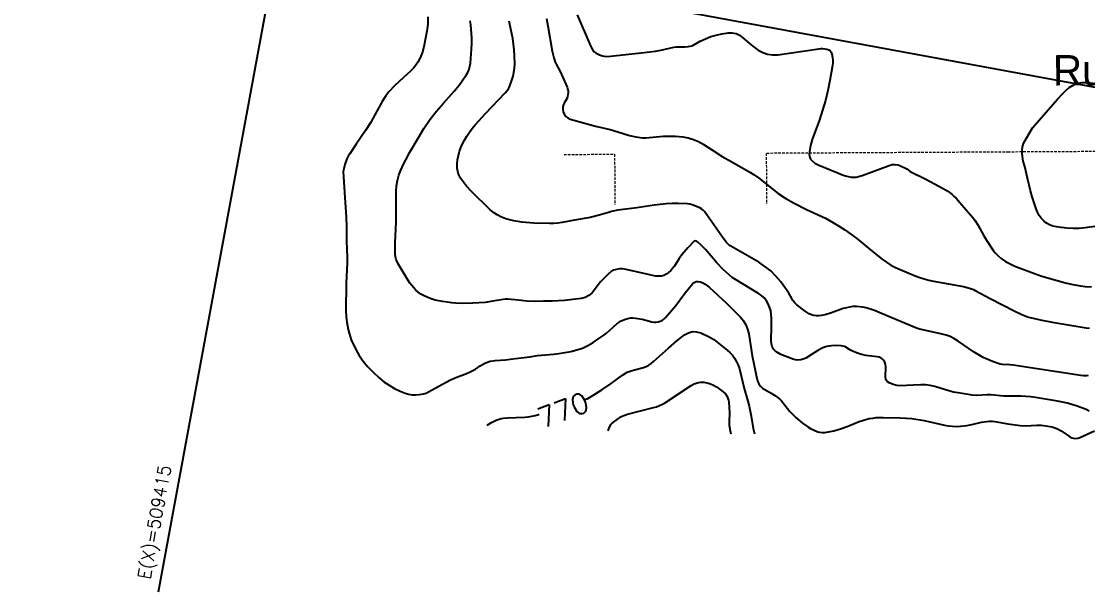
# Model space of a CAD drawing. Header units: centimetres. Extents: x 0 to 1302389, y -144212 to 85618.
# Drawn here: x 355828 to 366340, y -93857 to -88236 of the extents above; entities that cross this region are included whole.
import ezdxf

# ---------------------------------------------------------------- set-up
doc = ezdxf.new("R2010")
doc.units = ezdxf.units.CM
doc.header["$LTSCALE"] = 4
doc.linetypes.add('Contínua', pattern=[0])
doc.linetypes.add('DASHED', pattern=[19.049999999999997, 12.7, -6.35])
for name, color, linetype in [('CANEVA', 252, 'Continuous'), ('CURVAS-INTERMEDIARIAS', 39, 'Continuous'), ('CURVAS-MESTRA', 34, 'Continuous')]:
    doc.layers.add(name, color=color, linetype=linetype)
doc.layers.add('K-ALINHAMENTO', color=10, linetype='Continuous', lineweight=9)
doc.layers.add('textos', color=2, linetype='Continuous', lineweight=9)
doc.styles.add('EC_NOMES', font='GOTHIC.TTF')
doc.styles.add('L50', font='ROMANS.SHX', dxfattribs={"height": 1.25})
doc.styles.add('Padrão', font='simplex.shx')

msp = doc.modelspace()

# ---------------------------------------------------------------- linework, layer by layer
at = {"layer": 'CURVAS-INTERMEDIARIAS'}
for points, elevation in [([(359834.2678629838, -88191.80247318724), (359835.085353276, -88263.4861089174), (359826.6396292864, -88334.67505791417), (359800.3417067635, -88472.9440287727), (359782.921590009, -88538.83698275202), (359757.0657799394, -88601.89488676697), (359736.5564414305, -88639.13325876783), (359716.3378896811, -88669.58423039445), (359692.8065641605, -88697.55850889237), (359667.0771267833, -88723.88020206071), (359553.5710069848, -88827.89038242618), (359507.5313723503, -88872.75779575313), (359452.4989079547, -88930.15322857519), (359421.3101230547, -88970.01028712216), (359385.7335712187, -89027.5329983824), (359314.4790999691, -89158.49187806831), (359269.6314992724, -89236.57893200201), (359220.3868733064, -89311.96876540413), (359128.3150013457, -89445.78196136537), (359066.3061070832, -89540.67541812034), (359051.5171392199, -89566.03809552075), (359038.288853208, -89592.11469449074), (359018.1000404638, -89647.09779638337), (359006.033015372, -89691.1960258781), (359002.2647582268, -89717.19556390532), (359002.6541483541, -89770.07069866802), (359018.602419434, -89972.13812748942), (359030.2228902359, -90167.45699684246), (359033.0657276249, -90261.53800610622), (359034.5497937288, -90402.7591943972), (359040.9140393975, -90561.40174297485), (359040.5923267739, -90616.42590862577), (359030.7742583703, -90817.41337960912), (359027.763090676, -91089.15357980912), (359031.5965678236, -91146.64787030435), (359037.4065947791, -91200.84849698914), (359050.2220417877, -91272.76165874995), (359058.4136251871, -91308.19637446795), (359068.4512728262, -91343.01936428747), (359081.262917148, -91376.9256703793), (359124.9044497521, -91469.4408503063), (359158.6292266797, -91529.4965477743), (359196.4684649103, -91586.48115171574), (359240.4732147431, -91638.83770391945), (359288.5906157291, -91688.13296322562), (359354.8767350296, -91748.75001150655), (359402.8151898057, -91788.0394054827), (359453.1103508502, -91823.56819555908), (359506.9485618006, -91853.46769065995), (359563.1532796435, -91879.60839209895), (359613.1750822499, -91899.6612631148), (359646.5177614588, -91909.98501475464), (359680.279747883, -91916.66667543806), (359714.6844910368, -91917.89281517424), (359749.4987407404, -91915.4750538998), (359791.8078730882, -91907.37749444309), (359817.8708951427, -91899.55293133506), (359842.7934993529, -91888.62926944709), (359938.7826589803, -91833.7511790352), (360059.1677998013, -91771.0750830922), (360127.601653803, -91741.31998145778), (360210.4107548235, -91710.88553158351), (360254.0434136635, -91691.67111672819), (360304.9375755332, -91664.47370009549), (360350.0100238687, -91632.08623353869), (360373.517223223, -91617.5768797205), (360405.3356553298, -91602.89990606965), (360451.2195150441, -91587.08096266497), (360499.1164382104, -91579.18438080983), (360599.5411032054, -91570.80384175881), (360698.851209657, -91560.28166742378), (360840.3841820759, -91541.9095098848), (360917.6105355076, -91529.6294520619), (361075.4290537861, -91517.62998985534), (361127.7661870907, -91511.64807665988), (361245.7280096544, -91490.73656989651), (361303.1743567345, -91475.30996218999), (361358.9702644274, -91455.86912355671), (361412.2905130764, -91430.40693835553), (361463.9603223447, -91400.93052223267), (361521.8405347104, -91363.51007411227), (361571.5717293405, -91328.50676573563), (361595.2546419789, -91309.47926211671), (361698.934954663, -91218.77567077416), (361717.1857233846, -91204.79544853559), (361736.2766842399, -91192.24741371875), (361756.6132323675, -91181.84494463552), (361782.816411307, -91171.06658565745), (361807.3489292389, -91164.17554075608), (361832.1413583517, -91159.66354453261), (361857.3267443809, -91158.73082725069), (361882.7738517266, -91160.1673580131), (361948.8970561104, -91171.73144619438), (362019.8945697472, -91192.90174527687), (362041.1764800248, -91198.34255145074), (362062.6028657146, -91201.51953757962), (362084.2660959169, -91201.27410692029), (362106.0836021969, -91198.76666627021), (362126.8198565075, -91192.40079651738), (362146.0885996885, -91183.55445805035), (362163.1676869206, -91170.97942625565), (362178.7792629891, -91155.92392593174), (362279.7356413456, -91035.35621299094), (362317.0301252909, -90986.42093681433), (362370.9712521377, -90911.50326685567), (362443.323345653, -90823.65859502033), (362461.0340185611, -90809.63942888967), (362480.0381442698, -90800.74421658774), (362500.9989603082, -90799.52784952606), (362523.2434284743, -90803.43362623753), (362546.0749788915, -90813.8734086013), (362567.9153194014, -90825.89360337864), (362607.654382255, -90856.23966205877), (362782.3374663665, -91017.531378757), (362885.1513209149, -91117.9248541139), (362918.28552394, -91152.53403898154), (362947.0247188793, -91189.48345819977), (362970.7776862893, -91228.8463449076), (362987.0779990883, -91271.84956445752), (362998.3938944913, -91317.25645095774), (363033.8971970979, -91534.1145028435), (363048.5271086148, -91612.28161489754), (363065.1353026308, -91690.05398567737), (363080.4076862208, -91756.78588938352), (363089.2604123089, -91788.80560992449), (363097.8211097386, -91808.85266405216), (363103.69513663, -91817.98474599869), (363114.9053959482, -91831.86248703802), (363135.8469476111, -91851.32804427046), (363221.3392047499, -91899.65143500775), (363263.7541026199, -91927.19784444748), (363304.6710791514, -91959.34251554165), (363322.5667501517, -91978.12388960179), (363405.1858682537, -92080.25021823889), (363465.5170734336, -92144.13558845653), (363527.398280194, -92196.88512269655), (363580.2203272388, -92233.16439912573), (363608.3021540047, -92248.48598943005), (363680.3757997514, -92281.11500267984), (363696.7334928012, -92286.54833578592), (363722.491117777, -92289.1570652347), (363748.4356272028, -92287.07741360823), (363838.4123889247, -92270.51390391466), (363905.1362503199, -92252.04751807236), (363970.7143151309, -92229.85267154977), (364087.5050499574, -92181.64421776403), (364120.0290511462, -92170.00629784228), (364153.2087906596, -92160.41513565282), (364186.8250856501, -92152.19174554787), (364220.9022955925, -92146.19196425876), (364255.1178007035, -92141.74810685252), (364289.5576346939, -92139.65645627794), (364324.1455645351, -92139.12253955065), (364492.9641325755, -92143.18155267072), (364550.172006526, -92146.16668793879), (364607.1252965203, -92151.90205519332), (364729.4680354326, -92171.80243174254), (364927.6406533174, -92215.13384995773), (364966.8340598185, -92222.14976680017), (365006.2078343295, -92226.81727803397), (365045.8329345402, -92227.9839672599), (365085.6384027515, -92226.8022509701), (365148.1255924548, -92220.08019465336), (365197.3467665216, -92211.04984093146), (365293.9551264413, -92187.66399488098), (365346.7310131746, -92180.0199023927), (365373.2873518884, -92178.46878750552), (365399.7663715924, -92178.43377312255), (365426.1597197449, -92180.67343974655), (365553.6857595239, -92201.97709276108), (365674.5623578221, -92219.22495926815), (365727.4009535352, -92221.39296894643), (365838.1313475874, -92215.27058637771), (365884.6736872472, -92216.51893883699), (365991.2528747835, -92234.02472576461), (366006.8879834617, -92238.04759319482), (366037.1891781508, -92249.30956937367), (366079.8792955947, -92272.45755723881), (366159.6787737804, -92328.83071821893), (366185.6068631376, -92341.93022531774), (366214.2673155803, -92346.6561528708), (366243.6533258891, -92343.72229338886), (366257.8070368049, -92339.68789159495), (366408.4598839992, -92271.16988511826)], 76841.01053474579), ([(366354.5830076123, -92078.77934196085), (366323.8127522777, -92063.41728213598), (366235.9642289071, -92030.54020181857), (366140.7674704514, -92000.29910781444), (366043.0743919762, -91979.45828212803), (365826.9197083903, -91944.20748471218), (365779.4620812428, -91937.7631346591), (365731.8865619513, -91932.99968594505), (365684.1274939582, -91930.76648498105), (365512.5429715632, -91930.81815791235), (365384.9649808598, -91916.32574732031), (365349.6408129924, -91916.51084896276), (365247.1903362005, -91923.78750946914), (365203.1558242338, -91922.13073637118), (365063.4623204719, -91899.0460037271), (365016.6449935081, -91889.62874772729), (364970.2870814786, -91878.49231870408), (364834.1330843967, -91835.36570326262), (364788.2346908278, -91825.03372887871), (364741.4485243952, -91820.11202171881), (364694.0666391079, -91818.7998228973), (364481.8383443812, -91827.20596662577), (364461.350157321, -91825.47926928569), (364421.5881838698, -91814.24354057026), (364381.8331146301, -91797.6476857214), (364367.4095104889, -91788.16285837881), (364356.1796240973, -91776.53145661205), (364349.7446845166, -91761.71140528971), (364346.5034626873, -91744.74477945076), (364349.4043210189, -91641.29572246154), (364348.169025153, -91623.29082280927), (364344.4460718019, -91606.13387306925), (364336.9943474291, -91590.23414739466), (364327.0567757131, -91575.17257100379), (364313.9479062231, -91562.84953847021), (364299.5683661861, -91552.90664083662), (364283.2908108328, -91546.54555628038), (364265.7407747805, -91542.57440734739), (364154.907693041, -91529.5531275192), (364123.0530831016, -91522.97037835655), (364091.8897160565, -91513.68764144668), (364061.169033013, -91502.6116965756), (364016.7758012409, -91483.80110259226), (364001.3570565887, -91476.02771641681), (363957.2776262356, -91449.20764100621), (363941.9562157339, -91442.33397488046), (363925.7228280015, -91438.03844778889), (363908.8855756965, -91435.47595429572), (363862.6704327522, -91432.29144400882), (363814.9606008295, -91432.8645896276), (363767.9683368466, -91441.1309583192), (363745.1385713448, -91448.2959558604), (363722.9555451504, -91456.89795049196), (363681.1212662966, -91479.8194663339), (363562.7292516718, -91556.61684583843), (363546.6615444345, -91564.20983915869), (363512.3712804817, -91574.05196515779), (363477.1196736628, -91575.70990483701), (363442.6469722585, -91568.15712437872), (363357.3146808996, -91537.29543454628), (363315.445335456, -91519.03207336599), (363276.2630219662, -91495.54887229513), (363251.4312601296, -91476.73302819207), (363242.1707607124, -91466.62075235683), (363235.0291661739, -91454.91337612557), (363229.3025884584, -91442.12953181309), (363225.5086516318, -91428.3749581294), (363222.7055110618, -91414.4689268354), (363221.0998072661, -91386.0680753793), (363224.173171034, -91242.1211175817), (363223.8368688305, -91160.2596268112), (363221.16845402, -91124.22342522547), (363215.3735295408, -91088.9273148211), (363204.9187726165, -91054.71646457296), (363191.350926957, -91021.22791439126), (363172.9044798797, -90990.55783889318), (363151.4301244364, -90962.67306069555), (363125.4218969319, -90938.97783940792), (363096.3759604371, -90918.06610518476), (362867.1693978946, -90782.1663658637), (362835.1643384253, -90759.82634911669), (362804.905810978, -90735.16368256381), (362747.0168031626, -90680.99274410077), (362686.080905868, -90617.8571622012), (362572.9330311543, -90483.7514799906), (362529.7156175268, -90441.56383561576), (362493.3070418498, -90408.93430375576), (362483.8464180243, -90403.14310470101), (362478.5400789928, -90401.74750828889), (362472.9419186178, -90401.10881146346), (362462.2208905696, -90403.29414916766), (362453.2508684116, -90409.5528320981), (362398.1360165448, -90467.72357620747), (362338.9172025308, -90537.35911165347), (362312.4158159681, -90574.55494534102), (362265.5293186005, -90649.19452506164), (362249.0526741407, -90672.3907941984), (362230.6452763852, -90693.6392689113), (362209.3390334371, -90711.98075306462), (362186.1082175407, -90728.39585429034), (362160.7710641075, -90739.97266850667), (362134.7326341771, -90747.60920913325), (362107.6588006295, -90749.3282538713), (362079.8916810908, -90747.11863579761), (361993.7063202253, -90729.05188393546), (361791.9282020694, -90682.08499491925), (361771.0805458458, -90678.51828437275), (361750.187222296, -90676.62554492589), (361729.2155970813, -90677.24195206756), (361708.1983045483, -90679.53233030837), (361680.7855084097, -90685.17181473234), (361667.2918801221, -90689.69299051756), (361642.1967173913, -90703.36176438362), (361608.6414767223, -90730.95423182726), (361539.2923887295, -90804.7895904246), (361504.9534588793, -90846.83167610562), (361468.7102558953, -90895.34288672017), (361454.9102996066, -90910.63163727263), (361439.6044571025, -90924.41592398926), (361423.2985607242, -90937.19457128871), (361387.3218101384, -90956.60680893483), (361347.8078274426, -90967.07532318105), (361265.341308758, -90978.20511104836), (361182.4744115447, -90986.17991826963), (361059.8147429153, -90993.01787780807), (360976.6144166702, -90995.88388466515), (360893.3728448541, -90995.9551557125), (360810.2117468256, -90992.73728843743), (360727.2974749773, -90985.71371883253), (360624.4158466295, -90974.63738870376), (360600.8534631287, -90973.7516593223), (360577.4426406651, -90976.38035389676), (360475.4325727728, -90995.48479157654), (360399.1602178299, -91005.78230008739), (360278.135110964, -91015.29374142195), (360175.6600159832, -91017.32607348397), (360107.4273197183, -91014.22020184566), (360073.4336088919, -91011.04298345989), (359981.6025069144, -90999.17998941493), (359943.7667097852, -90992.49589806577), (359906.4515622292, -90983.87083913147), (359869.9415156959, -90972.31344744423), (359833.9619194112, -90958.81689813314), (359792.1235791252, -90939.34306667827), (359765.9661700721, -90924.08299542623), (359741.6556009524, -90906.01205219305), (359718.5821888443, -90886.07166788226), (359677.4056886542, -90840.84548677888), (359659.2488651269, -90816.2896183255), (359642.3151053541, -90790.76371859599), (359542.0755085296, -90625.45484602841), (359524.3264327024, -90585.08264758164), (359516.9370544521, -90556.71828380524), (359513.9517609348, -90527.55587821087), (359512.9442815866, -90419.42218982021), (359524.274597268, -90211.89318799053), (359522.2304159463, -89949.14142216148), (359522.864224209, -89911.68813492812), (359526.7961434011, -89857.96926524196), (359536.1585517481, -89804.91893392344), (359550.7458942723, -89753.04646430392), (359570.3428153767, -89702.85936957429), (359600.0041724928, -89638.18342778514), (359618.373789341, -89600.73228621541), (359658.0638452105, -89527.35810222814), (359739.4492625917, -89387.47662564288), (359796.998448943, -89293.18850769172), (359858.3973241898, -89201.59786880855), (359921.9081227884, -89120.52213416266), (359989.169233276, -89042.29781864298), (360094.6656643133, -88925.24427086831), (360145.1893657224, -88865.26273467008), (360168.4569528877, -88833.72290848964), (360217.5951164986, -88760.391081538), (360232.1154070188, -88734.83689068409), (360243.3062704261, -88707.66440374375), (360251.0666489346, -88679.31102942236), (360255.35428851, -88650.22503764942), (360266.1053600174, -88511.13188212446), (360268.1160679478, -88454.91969177016), (360267.7218161494, -88398.66871272924), (360264.0547420894, -88313.11100782448), (360259.3987094114, -88271.5388632623), (360251.815050359, -88230.6725981418)], 76940.67462104248), ([(366345.1390245682, -91726.4257728451), (366327.1303495433, -91729.65696133341), (366299.6701532608, -91730.23033897957), (366272.2414275467, -91727.50552748406), (365605.7205260752, -91625.95851837308), (365574.3157375057, -91622.70204127775), (365499.2306050039, -91619.93187446718), (365478.2264228126, -91614.63357850985), (365402.2468705601, -91588.61074414931), (365354.8753800591, -91570.12168392021), (365308.7901015001, -91549.11346955117), (365275.5055276611, -91530.40869112115), (365221.7752530112, -91496.96162048005), (365116.0439357145, -91423.3937303152), (365064.3400675455, -91389.2364877325), (365021.1362564173, -91362.01057762065), (364984.3340003772, -91342.70677026908), (364945.0859272175, -91329.07275358055), (364904.4808654698, -91318.72521164973), (364687.2185531811, -91269.88153810432), (364654.4277874659, -91260.79484013922), (364309.4059755396, -91114.4299281027), (364238.4086168568, -91087.44218240684), (364157.0185646696, -91061.57543455268), (364124.8767879999, -91054.07817383399), (364092.4849785643, -91048.97726172223), (364059.7239253961, -91047.46687718679), (364026.7342508775, -91048.34666100977), (363993.9011282304, -91052.54922601505), (363961.5287912106, -91058.70173173369), (363929.8481627197, -91067.74884159822), (363814.4185021936, -91110.5635004086), (363752.9414001292, -91128.77261263022), (363714.8636387553, -91136.95237846955), (363690.679185821, -91139.21521674504), (363666.4212666969, -91138.08953972562), (363642.1125599778, -91134.71465304587), (363618.4969579731, -91127.97121429007), (363595.8425950359, -91119.2060236116), (363574.6015938267, -91107.39787438957), (363554.3236418175, -91093.55817270925), (363474.3601900442, -91030.44537341819), (363452.4371255915, -91010.038410985), (363434.1093984652, -90986.35299000671), (363423.4290721384, -90969.44141875344), (363395.3913080695, -90915.2502056312), (363314.3084862325, -90803.70845521631), (363267.4040636959, -90747.46166708745), (363216.419288223, -90695.80238332279), (363159.3019976217, -90651.00693985284), (363098.0945534405, -90610.79719069687), (362821.1898465507, -90453.34810694196), (362808.2233580857, -90444.31483332149), (362778.98014122, -90414.53909963218), (362745.6978422405, -90374.53102549128), (362561.7591944734, -90111.40642794839), (362548.83705435, -90096.3713057079), (362533.1872056185, -90084.19719653693), (362515.6602358095, -90074.50404733355), (362442.3846016479, -90045.20027198273), (362419.3023978525, -90037.37969303265), (362395.1056874664, -90034.44102558389), (362301.7647691056, -90032.72806209477), (362242.8170606867, -90033.1816609937), (362184.0151466888, -90035.69931727782), (362125.4186584809, -90041.27513737266), (362066.9697747955, -90048.90521440236), (361895.178689883, -90075.75614768991), (361709.3673532251, -90098.73044738581), (361646.5656896588, -90110.50244848387), (361615.7587409425, -90118.8798560852), (361524.2155829361, -90147.98493518721), (361437.3394459768, -90168.94200482735), (361281.8598951948, -90195.71445482958), (361159.3623128313, -90219.89288705756), (361118.3066805021, -90225.37403589004), (361076.9632866037, -90227.91356850514), (361035.4309651271, -90228.51283172355), (360880.3194675986, -90224.59361308644), (360840.3381565117, -90222.33750059022), (360760.6073880669, -90214.59450130654), (360681.7357404645, -90201.48661784615), (360604.2590427193, -90181.70405430289), (360556.6418637317, -90164.05135902995), (360518.4009813952, -90145.01899605745), (360483.3279832861, -90120.63263550444), (360450.3606242377, -90092.69267420954), (360263.0050964124, -89908.64856295945), (360217.5849936977, -89859.72986561671), (360196.7535762584, -89833.68678145579), (360158.5111411085, -89780.64115830563), (360141.4097616725, -89750.64518108737), (360130.096633672, -89718.00887325022), (360124.4840684988, -89683.81061625821), (360123.8440003205, -89666.53388650945), (360124.8044369278, -89642.0731535306), (360129.5096766911, -89600.35503336415), (360137.4672313212, -89559.13625462551), (360148.3768234067, -89517.4086697397), (360157.3041253638, -89490.63904378295), (360168.3267745755, -89464.65168508742), (360197.8446132333, -89407.33763223817), (360221.1520750112, -89367.24111755594), (360246.1481960024, -89328.3179651369), (360273.6898216604, -89291.14196535636), (360302.9299071638, -89255.14113807457), (360337.5713900412, -89215.850836077), (360403.0023916556, -89144.35258281199), (360599.0774553252, -88940.2565934073), (360619.095805217, -88917.03542163534), (360630.8280577493, -88900.32087109948), (360640.2309887761, -88882.33490001678), (360664.1439175195, -88816.24251937709), (360675.652900728, -88777.90937159222), (360684.5727030815, -88739.10814603715), (360689.6336107383, -88699.63473584218), (360692.1169483216, -88659.6852574854), (360691.4980821447, -88572.05545265536), (360688.1866252399, -88516.28930839832), (360681.4432094934, -88460.83184575388), (360672.4198116667, -88405.5917817502), (360654.2003804655, -88312.28895471283), (360636.3491851602, -88234.00322663627)], 77040.33870733916), ([(361003.9123228511, -88209.81462273229), (361019.6018158636, -88279.77554210991), (361060.9288500258, -88529.9080302614), (361077.0663539739, -88595.52271194453), (361092.2738558834, -88637.85788423964), (361101.5483196526, -88658.32054789877), (361140.1356142012, -88732.21669750282), (361170.4278634968, -88795.9863229359), (361207.9994599268, -88885.69800100505), (361213.6085076478, -88903.23371070524), (361217.2762257211, -88921.01896201124), (361218.052080725, -88939.15183900378), (361216.8964067469, -88957.53606765642), (361213.0039215839, -88975.64792125527), (361207.5976373121, -88993.17613222628), (361199.9010531199, -89009.8252588301), (361184.3663051898, -89035.38464738487), (361174.0468457324, -89056.30264097423), (361167.4722935113, -89077.85149610724), (361166.5261828409, -89100.36895999024), (361170.9809527379, -89130.02574220815), (361181.2993277263, -89153.67102996772), (361195.3127273403, -89173.7724918137), (361214.8347366292, -89188.57728569806), (361238.0535807108, -89199.82845294644), (361368.8288328011, -89238.11034266636), (361489.7789494003, -89269.61142650232), (361633.850317026, -89303.2343106624), (361709.7949074606, -89325.16629303776), (361822.5805684628, -89361.74716352156), (361886.4943089758, -89376.05514839673), (361951.2670151371, -89383.13338503614), (361983.7946370365, -89382.99932958838), (362156.8546346098, -89368.48391930747), (362216.9222801765, -89366.96016225766), (362276.9573432746, -89369.45397206568), (362347.9983774547, -89375.95686658187), (362401.2501004455, -89385.98483963008), (362452.9374180072, -89400.47717537219), (362502.2527207399, -89421.6664301072), (362549.9858269052, -89447.30662652437), (362642.6006202988, -89506.17848641484), (362735.7392182872, -89569.01865147287), (362832.1673938533, -89620.57806524585), (363009.7552943634, -89722.13359974328), (363053.1197947262, -89749.91620730772), (363095.087896981, -89779.77194905875), (363289.9899990784, -89931.57190691342), (363365.5398753709, -89983.84604464856), (363445.7737622751, -90028.59354415623), (363568.5184326257, -90089.50331695378), (363757.2663987147, -90177.82640078996), (363817.8407571053, -90211.69634702354), (363884.2463969839, -90251.80201262061), (363946.1441790242, -90291.23725210101), (364006.6781455696, -90332.56921415607), (364065.1645787374, -90376.75606056087), (364235.1817268247, -90516.99712643883), (364315.7981499233, -90580.90957061487), (364357.5019450421, -90610.60501094471), (364400.5976387304, -90637.92243694997), (364445.7651993287, -90661.64961964916), (364492.3166680315, -90682.9871770658), (364640.6126066455, -90743.78179771182), (364684.5223225124, -90760.16190895179), (364728.999881056, -90774.61990387182), (364774.3028918324, -90786.19999971462), (364820.1621344919, -90795.86596981628), (365117.6463852806, -90849.57381245866), (365176.3897288063, -90865.20721213246), (365214.2624790522, -90879.42841439164), (365232.5627431188, -90888.00765152246), (365379.4639909272, -90967.54775427582), (365621.2400762375, -91092.73546407334), (365691.5951954407, -91126.27340330335), (365758.0196344381, -91151.6260186228), (365801.6978066476, -91163.44316598738), (365873.3127349459, -91179.29515330706), (365989.9601604962, -91201.11317253785), (366324.1079060379, -91255.45084129454), (366357.1878552673, -91258.96603978056)], 77140.00279363585), ([(366550.6090863027, -90239.2745950392), (366314.4662321483, -90271.14511667023), (366255.3353888884, -90276.54116348806), (366196.2352662695, -90278.58820777736), (366137.1650884591, -90275.64424046857), (366078.1238211208, -90269.36107144604), (366031.444117053, -90262.38135774096), (365997.2116736766, -90254.02161430457), (365964.7751792503, -90241.91931680322), (365935.0160971243, -90224.21027366642), (365907.0511538227, -90202.76847700338), (365882.9284775534, -90176.76614713162), (365861.8072556989, -90148.83510676649), (365845.1940208359, -90118.007005561), (365831.5938511878, -90085.2422032883), (365793.8376964036, -89966.73338115311), (365776.1353474235, -89905.42082137614), (365745.6604005169, -89781.45624532778), (365720.489129465, -89667.84609099833), (365703.7780683036, -89613.56786118908), (365694.6100909842, -89542.70336850098), (365694.2604471345, -89507.88596384064), (365698.2565496523, -89474.01309314498), (365708.759660909, -89441.56501383148), (365723.5969077416, -89410.06945896911), (365797.9658385239, -89285.89854837395), (365814.6941708007, -89262.2724213705), (366041.1870777154, -89002.90357700427), (366097.165420793, -88943.24031590304), (366123.353756009, -88917.94593227375), (366158.1533425882, -88889.10358493452), (366196.4188672135, -88865.03645386855), (366216.8259076321, -88855.56928706422), (366237.7691391469, -88847.86328877055), (366281.7408128263, -88839.43429150782), (366314.1817028217, -88837.79437584325), (366339.9532141241, -88838.29759540706), (366391.0821531481, -88845.55177875567)], 77339.33096622923), ([(361612.0339465732, -92271.57660073781), (361619.3701109687, -92253.55690054531), (361640.5009240415, -92211.1428563114), (361647.3766849749, -92201.79133245087), (361664.5075939685, -92185.97254528367), (361738.2639481802, -92134.20423446424), (361758.8549252065, -92123.02782458198), (361803.001200101, -92106.95890008076), (362058.5299130336, -92043.71335326601), (362089.7345507566, -92034.33509011596), (362120.0232028869, -92022.89240752909), (362148.9583830425, -92008.35181553604), (362176.9891884064, -91991.73881352684), (362429.8271675917, -91825.24792879337), (362459.442135038, -91809.8802035916), (362490.1167619876, -91798.76218351745), (362522.4040997938, -91794.00274012372), (362555.7627078944, -91793.4850113731), (362589.03202432, -91799.10272004447), (362621.0931719666, -91808.02425521013), (362651.3353559851, -91821.91042567603), (362680.3657509641, -91839.12002380664), (362747.2604149344, -91886.40035739186), (362769.6618492248, -91907.5645813705), (362785.2430163641, -91934.15820860461), (362793.0911886464, -91953.34394367982), (362798.2837734687, -91969.01897867283), (362802.2142989999, -91990.7040597779), (362808.3923045229, -92093.94484622788), (362805.6140960459, -92185.04175276309), (362806.511929428, -92214.75102935825), (362814.7868579697, -92273.71427881252), (362822.8524231027, -92301.52385535851)], 76641.68236215241)]:
    msp.add_lwpolyline(points, dxfattribs=dict(at, elevation=elevation))
at = {"layer": 'CURVAS-MESTRA'}
for points, elevation in [([(361307.9888627872, -88173.50500047737), (361438.1076880979, -88477.91142316221), (361448.4147883714, -88499.2033145332), (361460.7386754796, -88519.398128219), (361476.0171859225, -88536.87518877041), (361495.0629975038, -88550.14272937691), (361527.5867669687, -88566.43675563933), (361557.5177609231, -88576.19119067816), (361573.0627760132, -88579.27513553598), (361604.7173129666, -88581.83788710929), (361636.4400146916, -88580.40991366556), (361968.6823457658, -88544.3160080254), (362078.7893770703, -88530.92320069735), (362133.2864537935, -88521.09366731014), (362260.4237499517, -88490.89052661962), (362287.2491538179, -88486.5107744371), (362369.1828953393, -88487.75873768964), (362401.2423100299, -88486.09903973876), (362420.3204967643, -88482.6194474911), (362438.661281702, -88476.32802650766), (362456.5071985901, -88468.16144956477), (362521.5111105139, -88432.22901869743), (362572.4590596699, -88407.4840650871), (362624.6882042951, -88386.50271491561), (362678.8396722683, -88371.1364627566), (362734.2741458525, -88359.52401340974), (362795.2650430665, -88350.0932033172), (362835.8124383725, -88349.77823642676), (362874.0895748989, -88356.43235691724), (362908.976929349, -88373.53792319947), (362941.6056358444, -88397.604586195), (363005.1762518749, -88455.41945133009), (363038.8630920964, -88482.04299709026), (363091.3196707603, -88519.91690855654), (363137.066167748, -88544.46046692028), (363184.5618600571, -88561.56370540964), (363234.6942361983, -88567.51897989266), (363286.587418469, -88566.02594392514), (363689.0724049605, -88507.50414813193), (363709.3040942269, -88505.62609527222), (363729.4917969931, -88505.13854477694), (363749.6184203724, -88506.73765262894), (363769.7090477332, -88509.73887371365), (363786.9762874115, -88516.66787846453), (363801.4185619203, -88526.49060830788), (363811.6090626949, -88540.67661712691), (363818.9727881649, -88557.76615167008), (363825.7835665142, -88594.47621863533), (363828.0049783772, -88620.09218662564), (363827.1685367944, -88645.80215293105), (363824.2861391159, -88671.55990728358), (363798.7899563653, -88818.98694876587), (363778.9684755112, -88917.80071430648), (363755.687237088, -89015.70183031156), (363727.2288781698, -89112.22108125733), (363695.310761683, -89207.82768266581), (363625.324067077, -89400.18528564891), (363607.8696348814, -89459.51457345928), (363597.9723804689, -89520.56396489748), (363595.6724876178, -89543.93610220024), (363596.4505923983, -89562.22141926317), (363600.230539477, -89579.3990305044), (363608.5150602101, -89594.90528215608), (363619.8112238974, -89609.30563813317), (363649.6976887876, -89633.12932796913), (363683.4595463137, -89651.06078628101), (363882.8945354737, -89734.36459399346), (363929.3949320361, -89751.31440977461), (363953.1861957602, -89758.03961776115), (364009.9297935488, -89770.89154741378), (364025.8765575479, -89773.11727625271), (364058.0297895009, -89771.05937203165), (364115.7973081442, -89755.54005905654), (364384.7077036404, -89655.94911130433), (364414.3901639773, -89648.99574541522), (364443.8103343618, -89646.91953298543), (364472.8437802742, -89652.15015513974), (364501.6069457444, -89662.2463198874), (364543.9030719758, -89683.46683860058), (364558.157298143, -89691.67378053756), (364591.6453325482, -89715.42281468445), (364745.7437975241, -89791.49837571208), (364914.2411195728, -89883.0642330824), (364960.0732624488, -89911.42422533646), (365002.8434404102, -89944.23549549785), (365023.0082842971, -89962.19951109058), (365042.583977474, -89980.77429566853), (365079.3406185915, -90020.29908654394), (365204.5164729989, -90165.94033614552), (365227.6497753999, -90195.10447357065), (365258.0015520181, -90241.97995651665), (365315.0600668982, -90349.81421887531), (365342.0045542498, -90393.9016377859), (365411.1842449027, -90497.73149509699), (365427.7088598246, -90518.44879424502), (365456.9002030723, -90548.28589194617), (365486.1597627939, -90573.47350083975), (365528.8110916215, -90602.86760372092), (365574.6411139011, -90627.50766876119), (365622.104353049, -90648.90214230245), (365815.9855300398, -90721.72424923611), (365889.538943821, -90746.67061585904), (366038.5745849803, -90790.56496529869), (366120.6531130448, -90812.48461265536), (366194.9967586569, -90829.91489174252), (366270.2579669937, -90842.76133862592), (366315.1865876858, -90848.57643045633), (366377.1417501219, -90854.28293873518)], 77239.66687993254), ([(360419.7829167665, -92217.84232776496), (360463.145268827, -92190.37879399909), (360508.8397352964, -92167.02498939529), (360556.8621788193, -92150.54699768269), (360581.7863865479, -92146.08974547568), (360621.1891231055, -92142.91813586955), (360791.147849939, -92138.00544574327), (360825.5535755648, -92134.39738423668), (360859.5296500289, -92127.90257993454), (360893.2213505455, -92119.49041735899), (361080.6736607487, -92063.596754283), (361148.2358004739, -92040.20757349301), (361248.5902566201, -92002.30102210044), (361377.0183157897, -91965.38368855976), (361412.175536019, -91952.16458034486), (361445.2977125908, -91934.43453717948), (361551.9667837381, -91867.16773086932), (361642.232649976, -91805.68873718963), (361754.2761468938, -91723.37090456259), (361800.0639908785, -91695.61549765483), (361850.194840423, -91676.83101813152), (361960.0394775521, -91646.58596019674), (361987.7351734515, -91636.67109246907), (362014.0737253968, -91624.33668038601), (362038.4023430169, -91608.3979836434), (362061.3934179468, -91590.04336301831), (362207.3664928126, -91455.82758871268), (362291.7937334452, -91385.62845052054), (362366.4069328452, -91326.75161949985), (362404.8508603989, -91306.16333006977), (362444.3472846369, -91294.63753551379), (362485.4496707143, -91296.69530782878), (362527.6161642844, -91307.80758443993), (362608.5299158028, -91344.97807223667), (362631.8557136644, -91357.51586536807), (362653.4228774323, -91372.88082170233), (362787.4689361115, -91477.6846903566), (362813.7016992543, -91501.09706350157), (362837.5104962096, -91526.49413233134), (362857.6686429431, -91554.8655294767), (362875.4028235063, -91585.22162221346), (362894.9862234818, -91624.71641705351), (362909.4638485699, -91662.49793492001), (362953.0949635404, -91855.10419611508), (362990.8623931595, -91979.80756997498), (363003.6009599181, -92030.35214147286), (363023.9174193438, -92127.99492228217), (363042.4654446942, -92247.66883254825), (363054.8856586874, -92302.73561379421)], 76741.3464484491)]:
    msp.add_lwpolyline(points, dxfattribs=dict(at, elevation=elevation))
at = {"layer": 'K-ALINHAMENTO', "linetype": 'DASHED', "ltscale": 0.5}
for points in [[(378750.8413807349, -89951.08227853786), (379117.7063955566, -89450.75403945922), (369151.4459221305, -89505.0969268225), (367955.4946653316, -89511.61807321757), (366759.5434084987, -89518.13921979582), (365563.5921517217, -89524.66036619493), (363171.689638051, -89537.70265925577), (363174.4067824436, -90036.01568284747)], [(361178.4375434028, -89548.57123658524), (361676.7505670784, -89545.85409223073), (361679.4677114322, -90044.16711591001)]]:
    msp.add_lwpolyline(points, dxfattribs=at)

# ---------------------------------------------------------------- texts
at = {"layer": 'CANEVA', "color": 2, "style": 'L50'}
msp.add_text('E(X)=509415', height=124.5801078708589, rotation=79.53559478868499, dxfattribs=at).set_placement((357099.3405525871, -93741.09540518836))
at = {"layer": 'textos', "style": 'EC_NOMES'}
msp.add_text('Rua Armando da Fonseca e Silva', height=298.9922588900614, rotation=0.3124130358341873, dxfattribs=at).set_placement((365997.8030529763, -88869.09995326746))

# ---------------------------------------------------------------- next in the draw order: texts
at = {"layer": 'CURVAS-MESTRA', "linetype": 'Contínua', "insert": (361135.73928689, -91973.63170506479, 76265.26080187813), "char_height": 199.3281725933743, "width": 392.5105795934486, "attachment_point": 2, "rotation": 20.692886827325975, "style": 'Padrão', "bg_fill": 3, "box_fill_scale": 1.2, "bg_fill_color": 256, "bg_fill_true_color": 13158600, "bg_fill_transparency": 0}
msp.add_mtext('770', dxfattribs=at)

# ---------------------------------------------------------------- next in the draw order: linework, layer by layer
at = {"layer": 'CANEVA'}
for p, q in [((357179.2447981376, -93857.20221254654), (364296.7143980112, -55321.18041023292)), ((355828.1581893731, -86931.51779163224), (389762.9000899288, -93199.14694899012))]:
    msp.add_line(p, q, dxfattribs=at)

doc.saveas('drawing.dxf')
